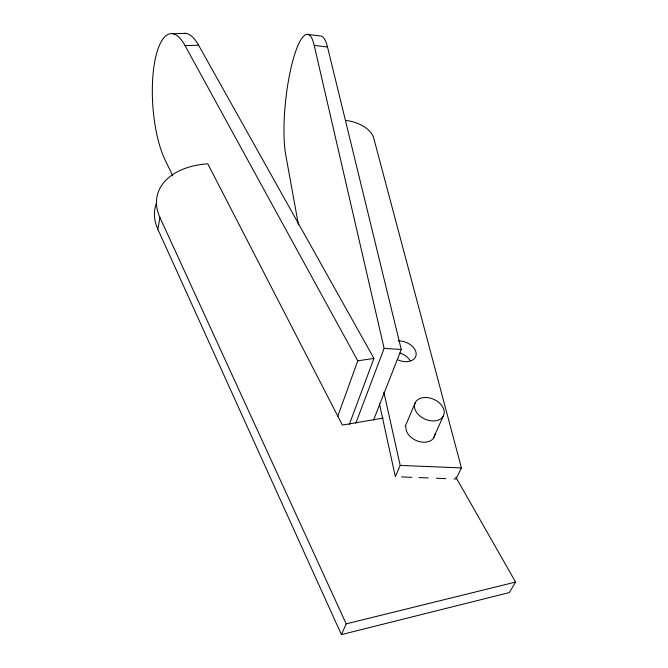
<?xml version="1.0" encoding="UTF-8"?>
<svg xmlns="http://www.w3.org/2000/svg" width="668" height="668" viewBox="0 0 668 668"><rect width="100%" height="100%" fill="white"/><g stroke="black" fill="none" stroke-linecap="round" stroke-linejoin="round"><path stroke-width="1" d="M455.793 477.111L515.579 582.07L509.3 592.574L341.406 634.6L157.873 229.299L159.969 217.568A76.202 47.645 13.6 0 1 207.79 163.785L342.392 425.082L383.081 418.084M337.691 416.506L357.781 360.82L185.061 45.633A70.725 23.029 86 0 0 154.542 62.842A70.725 23.029 86 0 0 165.088 159.944L172.787 175.884M349.239 424.614L373.938 358.415L198.613 45.249A70.39 23.58 86.2 0 0 184.209 33.316M355.81 423.203L384.125 348.379L314.194 45.357L327.52 47.027L401.259 349.489L373.521 420.139M405.209 426.451L415.279 402.612M395.331 476.668L400.199 465.412L383.866 392.166M341.406 634.6L346.208 623.862L159.969 217.568M433.682 437.398L443.494 415.638A15.539 10.822 23.8 0 0 426.242 397.502A15.539 10.822 23.8 0 0 418.293 414.486A15.539 10.822 23.8 0 0 443.494 415.638M346.333 120.541A24.833 14.036 16.8 0 1 373.671 137.909L461.421 467.909L456.01 479.006L453.956 478.923M346.208 623.862L515.579 582.07M357.781 360.82L373.938 358.415M185.061 45.633L198.613 45.249M172.695 33.717L186.005 33.4M401.501 476.91L411.789 477.303M418.986 477.578L428.238 477.937M436.471 478.255L445.723 478.605M400.199 465.412L461.421 467.909M384.125 348.379L401.259 349.489M307.873 34.385L320.899 36.047A67.61 15.306 -83.7 0 1 327.52 47.027M379.374 403.414L395.114 475.658M298.487 225.016L285.787 155.218A67.794 14.671 -83.8 0 1 292.283 62.708A67.794 14.671 -83.8 0 1 314.194 45.357M405.852 426.743L406.069 429.741L407.263 432.797A15.28 10.847 24.1 0 0 423.295 442.208A15.28 10.847 24.1 0 0 435.052 434.116M398.128 340.88A14.337 9.661 21.4 0 1 416.172 354.182A14.337 9.661 21.4 0 1 397.752 359.81M399.881 353.063A14.212 9.678 21.5 0 1 410.219 360.67M157.873 229.299A75.559 47.762 13.5 0 1 156.287 203.623"/></g></svg>
